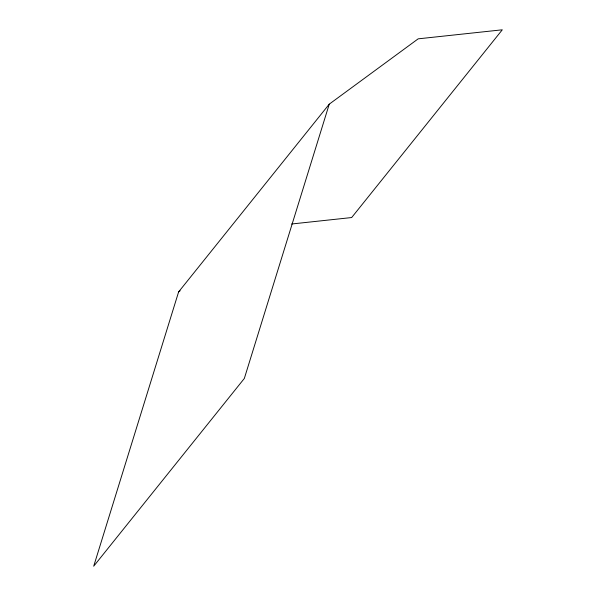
<?xml version="1.0" encoding="UTF-8"?>
<svg xmlns="http://www.w3.org/2000/svg" width="596" height="596" viewBox="0 0 596 596"><rect width="100%" height="100%" fill="white"/><g stroke="black" fill="none" stroke-linecap="round" stroke-linejoin="round"><path stroke-width="0.89" d="M329.253 104.151L178.621 291.898L93.706 566.2L244.338 378.453L329.253 104.151L418.183 38.837L502.294 29.8L351.662 217.547L291.586 223.999M178.621 291.898L180.111 290.803"/></g></svg>
